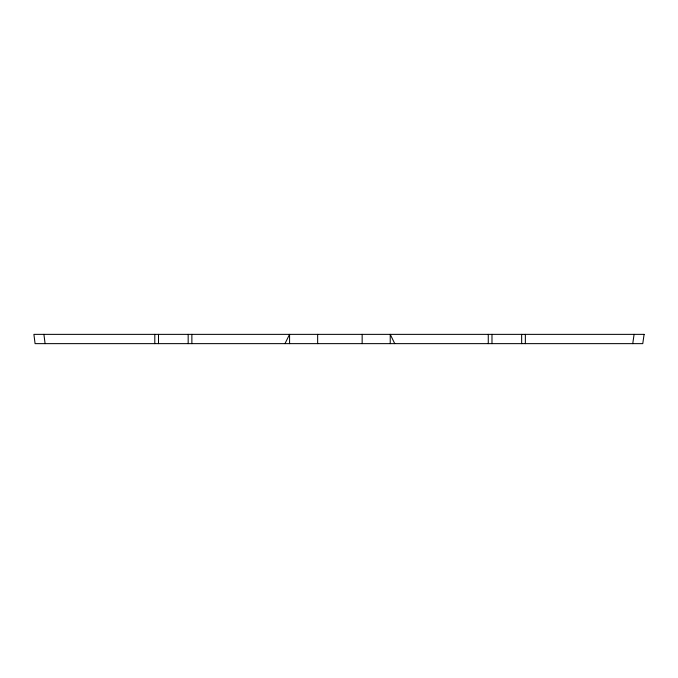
<?xml version="1.0" encoding="UTF-8"?>
<svg xmlns="http://www.w3.org/2000/svg" width="678" height="678" viewBox="0 0 678 678"><rect width="100%" height="100%" fill="white"/><g stroke="black" fill="none" stroke-linecap="round" stroke-linejoin="round"><path stroke-width="1.02" d="M632.752 343.636L634.091 334.364M284.98 343.636L289.574 334.364L289.574 343.636M394.749 343.636L390.231 334.364L390.231 343.636M43.909 334.364L45.095 343.636M525.357 334.364L525.357 343.636M521.645 334.364L521.645 343.636M491.982 334.364L491.982 343.636M488.27 334.364L488.27 343.636M362.154 334.364L362.154 343.636M317.651 334.364L317.651 343.636M191.874 334.364L191.874 343.636M188.17 334.364L188.17 343.636M158.499 334.364L158.499 343.636M154.796 334.364L154.796 343.636M644.1 334.364L642.769 343.636L35.078 343.636L33.9 334.364L644.1 334.364"/></g></svg>
